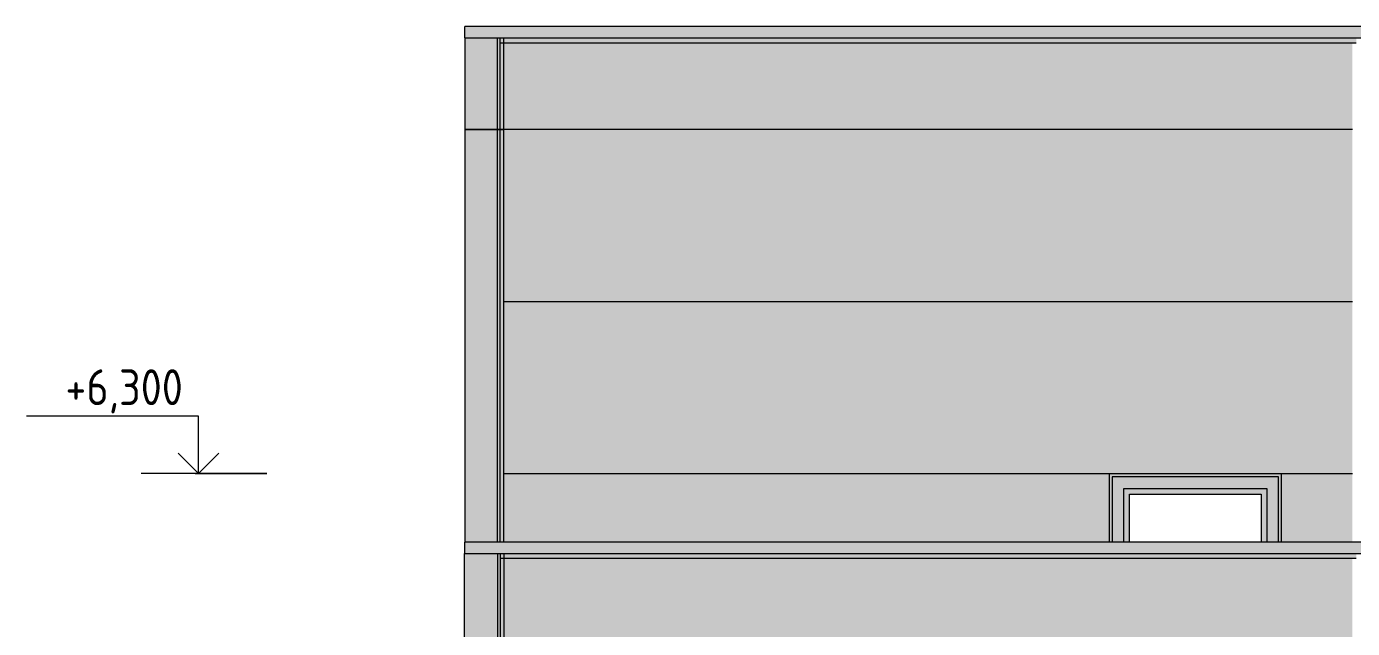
# Model space of a CAD drawing. Header units: millimetres. Extents: x 148937 to 2048786, y 870 to 351006.
# Drawn here: x 574062 to 583317, y 325362 to 329565 of the extents above; entities that cross this region are included whole.
import ezdxf

# ---------------------------------------------------------------- set-up
doc = ezdxf.new("R2010")
doc.units = ezdxf.units.MM
for name, color, linetype, lineweight in [('Высотные отметки', 7, 'Continuous', 9), ('Обобщенные модели', 7, 'Continuous', 18), ('Стены', 7, 'Continuous', 18), ('Типовые аннотации', 7, 'Continuous', 9)]:
    doc.layers.add(name, color=color, linetype=linetype, lineweight=lineweight)
for name, color, linetype, lineweight, true_color in [('Каркас_Импост', 7, 'Continuous', 9, 0x0080c0), ('Линии', 7, 'Continuous', 9, 0x00a600), ('Монтажный зазор', 7, 'Continuous', 9, 0x808040), ('Окна', 7, 'Continuous', 9, 0x0080c0)]:
    doc.layers.add(name, color=color, linetype=linetype, lineweight=lineweight, true_color=true_color)
doc.styles.add('GOST Common_1', font='GOST Common.ttf', dxfattribs={"width": 0.9, "height": 250})

# ---------------------------------------------------------------- blocks, each defined once
blk = doc.blocks.new('102_Окно_1Створка_ГОСТ23166-99 - 1160х1150h-949099-_О__Ф__В-А__Западный')
at = {"layer": 'Каркас_Импост', "true_color": 0xf7fbf5}
for points in [[(-7775, 5820.1), (-7695, 5820.1), (-7695, 6195), (-6695, 6195), (-6695, 5820.1), (-6615, 5820.1), (-6615, 6275), (-7775, 6275), (-7775, 6195)], [(-7655, 5820.1), (-7655, 6155), (-6735, 6155), (-6735, 5820.1), (-6695, 5820.1), (-6695, 6195), (-7695, 6195), (-7695, 5820.1)]]:
    blk.add_hatch(color=7, dxfattribs=at).paths.add_polyline_path(points, flags=0)
at = {"layer": 'Монтажный зазор', "true_color": 0x7f7f7f}
blk.add_hatch(color=8, dxfattribs=at).paths.add_polyline_path([(-7784.8, 5820.1), (-7775, 5820.1), (-7775, 6275), (-6615, 6275), (-6615, 5820.1), (-6595, 5820.1), (-6595, 6300), (-7795, 6300), (-7795, 5820.1)], flags=0)
at = {"layer": 'Каркас_Импост', "color": 7}
for p, q in [((-7775, 6275), (-7775, 5820.1)), ((-6615, 6275), (-7775, 6275)), ((-6615, 5820.1), (-6615, 6275)), ((-7695, 6195), (-6695, 6195)), ((-7695, 5820.1), (-7695, 6195)), ((-7655, 6155), (-6735, 6155)), ((-7655, 5820.1), (-7655, 6155)), ((-6735, 6155), (-6735, 5820.1)), ((-6695, 6195), (-6695, 5820.1))]:
    blk.add_line(p, q, dxfattribs=at)
blk = doc.blocks.new('190_ФЭ_Парапет_Сэндвич - ФЭ-К1_150-1300769-_О__Ф__В-А__Западный')
at = {"layer": 'Обобщенные модели', "true_color": 0xcfd0cf}
h = blk.add_hatch(color=254, dxfattribs=at)
h.paths.add_polyline_path([(167.7, 5740.1), (295, 5740.1), (295, 5820.1), (-1100, 5820.1), (-1100, 5740.1), (105, 5740.1)], flags=0)
h.paths.add_polyline_path([(-12295, 5740.1), (-1950, 5740.1), (-1950, 5820.1), (-12295, 5820.1), (-12295, 5800)], flags=0)
h.paths.add_polyline_path([(-1150, 5740.1), (-1150, 5820.1), (-1900, 5820.1), (-1900, 5740.1), (-1296.6, 5740.1)], flags=0)
h = blk.add_hatch(color=254, dxfattribs=at)
h.paths.add_polyline_path([(-7739.6, 5707.1), (-6072, 5707.1), (-6072, 5740.1), (-12048.1, 5740), (-12048.1, 5707.1), (-8325.3, 5707.1)], flags=0)
h.paths.add_polyline_path([(-3639.5, 5707.1), (-1950, 5707.1), (-1950, 5740.1), (-5928, 5740.1), (-5928, 5707.1)], flags=0)
h.paths.add_polyline_path([(-1900, 5707.1), (-1150, 5707.1), (-1150, 5740.1), (-1900, 5740.1)], flags=0)
h.paths.add_polyline_path([(48, 5707.1), (48, 5740), (-1100, 5740.1), (-1100, 5707.1), (-125.1, 5707.1)], flags=0)
at = {"layer": 'Линии', "color": 7, "lineweight": 18}
for p, q in [((-1950, 5820.1), (-12295, 5820.1)), ((-12295, 5740.1), (-12295, 5820.1)), ((-12295, 5740.1), (-1950, 5740.1)), ((-12048.1, 5707.1), (-6072, 5707.1))]:
    blk.add_line(p, q, dxfattribs=at)
blk = doc.blocks.new('190_ФЭ_Парапет_Сэндвич - ФЭ-К1_150-V37-_О__Ф__В-А__Западный')
at = {"layer": 'Обобщенные модели', "true_color": 0xcfd0cf}
h = blk.add_hatch(color=254, dxfattribs=at)
h.paths.add_polyline_path([(-125.1, 9340.1), (295, 9340.1), (295, 9420.1), (-1100, 9420.1), (-1100, 9340.1)], flags=0)
h.paths.add_polyline_path([(-5982.4, 9340.1), (-1950, 9340.1), (-1950, 9420.1), (-12295, 9420.1), (-12295, 9340.1), (-5990, 9340.1)], flags=0)
h.paths.add_polyline_path([(-1150, 9340.1), (-1150, 9420.1), (-1900, 9420.1), (-1900, 9340.1), (-1296.6, 9340.1)], flags=0)
h = blk.add_hatch(color=254, dxfattribs=at)
h.paths.add_polyline_path([(-1100, 9307.1), (48, 9307.1), (48, 9340), (-1100, 9340.1)], flags=0)
h.paths.add_polyline_path([(-2468, 9307.1), (-1950, 9307.1), (-1950, 9340.1), (-12048, 9340), (-12048, 9307.1), (-6072, 9307.1), (-6072, 9340), (-5928, 9340), (-5928, 9307.1), (-3639.5, 9307.1)], flags=0)
h.paths.add_polyline_path([(-1900, 9307.1), (-1150, 9307.1), (-1150, 9340.1), (-1900, 9340.1)], flags=0)
at = {"layer": 'Линии', "color": 7, "lineweight": 18}
for p, q in [((-1950, 9420.1), (-12295, 9420.1)), ((-12295, 9340.1), (-12295, 9420.1)), ((-12295, 9340.1), (-1950, 9340.1)), ((-12048, 9307.1), (-6072, 9307.1))]:
    blk.add_line(p, q, dxfattribs=at)
blk = doc.blocks.new('190_ФЭ_Стена_Стык угловой внешний фигурный - ФЭ-У1_350х230-1313232-_О__Ф__В-А__Западный')
at = {"layer": 'Обобщенные модели', "true_color": 0xcfd0cf}
for points in [[(-12065, 5821), (-12065, 8700), (-12295, 8700), (-12295, 5821), (-12103, 5821)], [(-12048, 5821), (-12048, 8700), (-12065, 8700), (-12065, 5821)], [(-12022, 5821), (-12022, 8700), (-12048, 8700), (-12048, 5821)]]:
    blk.add_hatch(color=254, dxfattribs=at).paths.add_polyline_path(points, flags=0)
at = {"layer": 'Линии', "color": 7, "lineweight": 18}
for p, q in [((-12295, 8700), (-12065, 8700)), ((-12295, 8700), (-12295, 5821)), ((-12065, 8700), (-12048, 8700)), ((-12048, 8700), (-12022, 8700)), ((-12022, 5821), (-12022, 8700)), ((-12065, 5821), (-12295, 5821)), ((-12048, 5821), (-12065, 5821)), ((-12022, 5821), (-12048, 5821))]:
    blk.add_line(p, q, dxfattribs=at)
at = {"layer": 'Обобщенные модели'}
for p, q in [((-12065, 5821), (-12065, 8700)), ((-12048, 5821), (-12048, 8700))]:
    blk.add_line(p, q, dxfattribs=at)
blk = doc.blocks.new('190_ФЭ_Стена_Стык угловой внешний фигурный - ФЭ-У1_350х230-1310340-_О__Ф__В-А__Западный')
at = {"layer": 'Обобщенные модели', "true_color": 0xcfd0cf}
for points in [[(-12295, 8700), (-12065, 8700), (-12065, 9340), (-12295, 9340)], [(-12065, 8700), (-12048, 8700), (-12048, 9340), (-12065, 9340), (-12065, 9307.1)], [(-12022, 8700), (-12023, 9307.1), (-12048, 9307.1), (-12048, 8700), (-12023, 8700)]]:
    blk.add_hatch(color=254, dxfattribs=at).paths.add_polyline_path(points, flags=0)
at = {"layer": 'Линии', "color": 7, "lineweight": 18}
for p, q in [((-12295, 9340), (-12065, 9340)), ((-12295, 9340), (-12295, 8700)), ((-12065, 9340), (-12048, 9340)), ((-12048, 9340), (-12022, 9340)), ((-12022, 8700), (-12022, 9340)), ((-12065, 8700), (-12295, 8700)), ((-12048, 8700), (-12065, 8700)), ((-12022, 8700), (-12048, 8700))]:
    blk.add_line(p, q, dxfattribs=at)
at = {"layer": 'Обобщенные модели'}
for p, q in [((-12065, 8700), (-12065, 9340)), ((-12048, 8700), (-12048, 9340))]:
    blk.add_line(p, q, dxfattribs=at)
blk = doc.blocks.new('190_ФЭ_Стена_Стык угловой внешний фигурный - ФЭ-У1_230х230-1307851-_О__Ф__В-А__Западный')
at = {"layer": 'Обобщенные модели', "true_color": 0xcfd0cf}
for points in [[(-12295, 5100), (-12065.1, 5100), (-12065.1, 5740), (-12295.1, 5740), (-12295.1, 5100)], [(-12048.1, 5100), (-12048.1, 5740), (-12065.1, 5740), (-12065.1, 5100)], [(-12032.1, 5100), (-12022.1, 5100), (-12023.1, 5707.1), (-12048.1, 5707.1), (-12048.1, 5100)]]:
    blk.add_hatch(color=254, dxfattribs=at).paths.add_polyline_path(points, flags=0)
at = {"layer": 'Линии', "color": 7, "lineweight": 18}
for p, q in [((-12295.1, 5740), (-12065.1, 5740)), ((-12295.1, 5100), (-12295.1, 5740)), ((-12065.1, 5740), (-12048.1, 5740)), ((-12048.1, 5740), (-12022.1, 5740)), ((-12022.1, 5740), (-12022.1, 5100)), ((-12065.1, 5100), (-12295.1, 5100)), ((-12048.1, 5100), (-12065.1, 5100)), ((-12022.1, 5100), (-12048.1, 5100))]:
    blk.add_line(p, q, dxfattribs=at)
at = {"layer": 'Обобщенные модели'}
for p, q in [((-12065.1, 5740), (-12065.1, 5100)), ((-12048.1, 5740), (-12048.1, 5100))]:
    blk.add_line(p, q, dxfattribs=at)
blk = doc.blocks.new('Высотные отметки - Стрелка вверх-5091-_О__Ф__В-А__Западный')
at = {"layer": 'Типовые аннотации'}
for p, q in [((-14153.3, 6700), (-15353.3, 6700)), ((-14153.3, 6300), (-14153.3, 6700)), ((-13753.3, 6300), (-14553.3, 6300))]:
    blk.add_line(p, q, dxfattribs=at)
at = {"layer": 'Типовые аннотации', "lineweight": 20}
for q in [(-14294.8, 6441.4), (-14011.9, 6441.4)]:
    blk.add_line((-14153.3, 6300), q, dxfattribs=at)

msp = doc.modelspace()

# ---------------------------------------------------------------- hatches: boundary and pattern name
at = {"layer": 'Стены', "lineweight": 9, "true_color": 0xcfd0cf}
for points in [[(578746.82442, 328844.86656), (583317.04028, 328844.86656), (583317.04028, 329452.0021), (577393.04028, 329452.0021), (577393.04028, 328844.86656)], [(578746.82442, 327644.86656), (583317.04028, 327644.86656), (583317.04028, 328844.86656), (577393.04028, 328844.86656), (577393.04028, 327644.86656)], [(582261.18331, 326444.86656), (583317.04028, 326444.86656), (583317.04028, 327644.86656), (577393.04028, 327644.86656), (577393.04028, 326444.86656), (581675.45683, 326444.86656)], [(578746.82442, 325244.86656), (583317.04028, 325244.86656), (583317.04028, 325852.0021), (577392.96894, 325852.0021), (577392.96894, 325244.86656)]]:
    msp.add_hatch(color=254, dxfattribs=at).paths.add_polyline_path(points, flags=0)
h = msp.add_hatch(color=254, dxfattribs=at)
h.paths.add_polyline_path([(578746.82442, 325965.0021), (581620.04028, 325965.0021), (581620.04028, 326444.86656), (577393.04028, 326444.86656), (577392.04028, 325965.86656), (577393.04028, 325965.0021)], flags=0)
h.paths.add_polyline_path([(583317.04028, 325965.0021), (583317.04028, 326444.86656), (582820.04028, 326444.86656), (582820.04028, 325965.0021), (583053.97421, 325965.0021)], flags=0)

# ---------------------------------------------------------------- linework, layer by layer
at = {"layer": 'Высотные отметки'}
msp.add_line((575740.04028, 326444.86656), (575261.70598, 326444.86656), dxfattribs=at)
at = {"layer": 'Линии', "color": 7, "lineweight": 18}
for p, q in [((583317.04028, 328844.86656), (577393.04028, 328844.86656)), ((577393.04028, 327644.86656), (583317.04028, 327644.86656)), ((577393.04028, 326444.86656), (583317.04028, 326444.86656)), ((581620.04028, 325965.0021), (581620.04028, 326444.86656)), ((582820.04028, 326444.86656), (582820.04028, 325965.0021))]:
    msp.add_line(p, q, dxfattribs=at)
at = {"layer": 'Линии', "color": 7, "true_color": 0xffffff}
msp.add_line((575240.04028, 326444.86656), (575740.04028, 326444.86656), dxfattribs=at)

# ---------------------------------------------------------------- block references
at = {"layer": 'Высотные отметки', "lineweight": 20}
msp.add_blockref('Высотные отметки - Стрелка вверх-5091-_О__Ф__В-А__Западный', (589415.04028, 320144.86656), dxfattribs=at)
at = {"layer": 'Обобщенные модели'}
for name in ['190_ФЭ_Парапет_Сэндвич - ФЭ-К1_150-V37-_О__Ф__В-А__Западный', '190_ФЭ_Стена_Стык угловой внешний фигурный - ФЭ-У1_350х230-1310340-_О__Ф__В-А__Западный', '190_ФЭ_Стена_Стык угловой внешний фигурный - ФЭ-У1_350х230-1313232-_О__Ф__В-А__Западный', '190_ФЭ_Стена_Стык угловой внешний фигурный - ФЭ-У1_230х230-1307851-_О__Ф__В-А__Западный', '190_ФЭ_Парапет_Сэндвич - ФЭ-К1_150-1300769-_О__Ф__В-А__Западный']:
    msp.add_blockref(name, (589415.04028, 320144.86656), dxfattribs=at)
at = {"layer": 'Окна', "color": 7}
msp.add_blockref('102_Окно_1Створка_ГОСТ23166-99 - 1160х1150h-949099-_О__Ф__В-А__Западный', (589415.04028, 320144.86656), dxfattribs=at)

# ---------------------------------------------------------------- texts
at = {"layer": 'Высотные отметки', "insert": (574333.02991, 327171.57364), "char_height": 250, "width": 1028.8225687, "attachment_point": 1, "line_spacing_factor": 1.022761, "style": 'GOST Common_1'}
msp.add_mtext('+6,300', dxfattribs=at)

doc.saveas('drawing.dxf')
